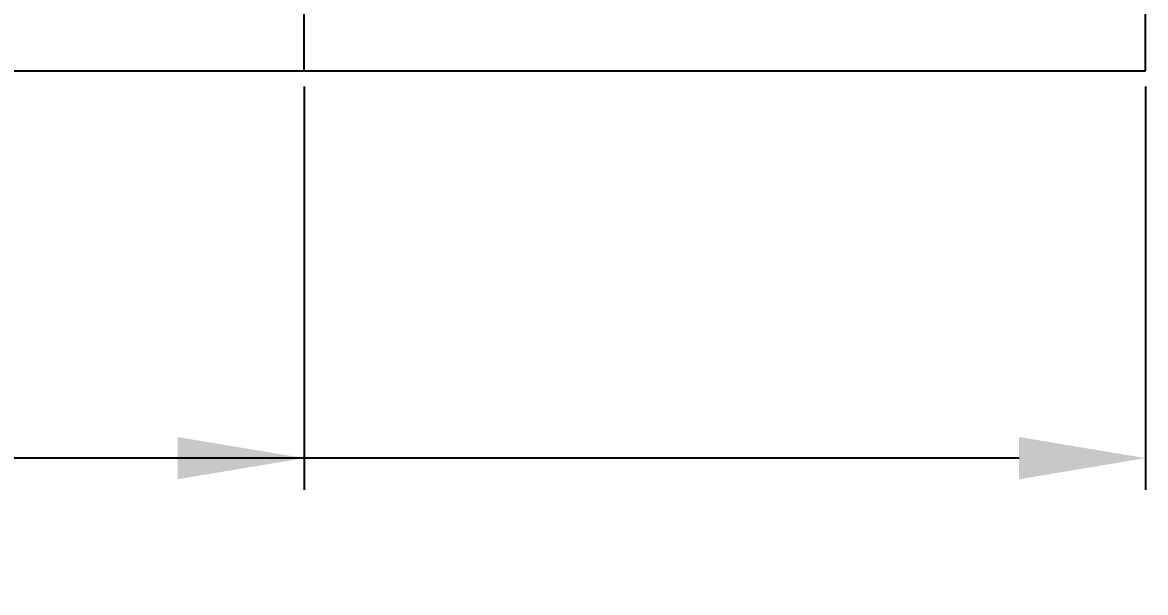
# Model space of a CAD drawing. Header units: inches. Extents: x 1687 to 2128, y 1222 to 1501.
# Drawn here: x 2049.53 to 2085.08, y 1404.9 to 1422.93 of the extents above; entities that cross this region are included whole.
import ezdxf

# ---------------------------------------------------------------- set-up
doc = ezdxf.new("R2010")
doc.units = ezdxf.units.IN
doc.header["$MEASUREMENT"] = 0
doc.header["$PDSIZE"] = -1
doc.layers.add('WATANK', color=7, linetype='Continuous')
doc.layers.add('WNOTANK', color=7, linetype='Continuous')
doc.dimstyles.new('General Dimension', dxfattribs={"dimtxt": 3.5, "dimasz": 4, "dimexe": 1, "dimexo": 0.5, "dimgap": 0.09, "dimtad": 0, "dimtih": 1, "dimtoh": 1, "dimdec": 3, "dimzin": 0, "dimdsep": 46, "dimlunit": 5, "dimtxsty": 'Standard', "dimcen": 0.09, "dimadec": 0, "dimazin": 0, "dimtfac": 1, "dimtdec": 3, "dimtofl": 0, "dimtmove": 0, "dimatfit": 3, "dimfxl": 1, "dimtolj": 1, "dimtzin": 0, "dimarcsym": 0})

# ---------------------------------------------------------------- blocks, each defined once
blk = doc.blocks.new('*D40')
at = {"layer": 'Defpoints', "color": 0, "linetype": 'Continuous'}
for p in [(1939.566, 1421.402), (2058.446, 1421.402), (2058.446, 1409.152)]:
    blk.add_point(p, dxfattribs=at)
at = {"layer": 'WNOTANK', "color": 0, "linetype": 'Continuous', "lineweight": -2}
for p, q in [((1939.566, 1420.902), (1939.566, 1408.152)), ((2058.446, 1420.902), (2058.446, 1408.152)), ((1943.566, 1409.152), (1993.666, 1409.152)), ((2054.446, 1409.152), (2004.346, 1409.152))]:
    blk.add_line(p, q, dxfattribs=at)
at = {"layer": 'WNOTANK', "color": 0, "linetype": 'Continuous'}
for points in [[(1943.566, 1409.819), (1943.566, 1408.485), (1939.566, 1409.152)], [(2054.446, 1409.819), (2054.446, 1408.485), (2058.446, 1409.152)]]:
    blk.add_solid(points, dxfattribs=at)
at = {"layer": 'WNOTANK', "color": 0, "linetype": 'Continuous', "insert": (1999.006, 1409.152), "char_height": 3.5, "attachment_point": 5}
blk.add_mtext('\\A1;118{\\H1x;\\S7/8;}', dxfattribs=at)
blk = doc.blocks.new('*D41')
at = {"layer": 'Defpoints', "color": 0, "linetype": 'Continuous'}
for p in [(1939.566, 1421.402), (2085.082, 1421.402), (2085.082, 1409.152)]:
    blk.add_point(p, dxfattribs=at)
at = {"layer": 'WATANK', "color": 0, "linetype": 'Continuous', "lineweight": -2}
for p, q in [((1939.566, 1420.902), (1939.566, 1408.152)), ((2085.082, 1420.902), (2085.082, 1408.152)), ((1943.566, 1409.152), (2006.401, 1409.152)), ((2081.082, 1409.152), (2018.247, 1409.152))]:
    blk.add_line(p, q, dxfattribs=at)
at = {"layer": 'WATANK', "color": 0, "linetype": 'Continuous'}
for points in [[(1943.566, 1409.819), (1943.566, 1408.485), (1939.566, 1409.152)], [(2081.082, 1409.819), (2081.082, 1408.485), (2085.082, 1409.152)]]:
    blk.add_solid(points, dxfattribs=at)
at = {"layer": 'WATANK', "color": 0, "linetype": 'Continuous', "insert": (2012.324, 1409.152), "char_height": 3.5, "attachment_point": 5}
blk.add_mtext('\\A1;145{\\H1x;\\S1/2;}', dxfattribs=at)

msp = doc.modelspace()

# ---------------------------------------------------------------- linework, layer by layer
at = {"color": 0, "linetype": 'Continuous'}
for p, q in [((2058.4461, 1421.4021), (2058.4461, 1440.598)), ((2058.4461, 1421.4021), (2058.4461, 1440.598)), ((1939.5656, 1421.4021), (2058.4461, 1421.4021)), ((1939.5656, 1421.4021), (2058.4461, 1421.4021))]:
    msp.add_line(p, q, dxfattribs=at)
at = {"layer": 'WATANK', "color": 0, "linetype": 'Continuous'}
for p, q in [((2085.0823, 1421.4021), (2085.0823, 1455.1521)), ((2085.0823, 1421.4021), (2085.0823, 1455.1521)), ((2058.4461, 1421.4021), (2085.0823, 1421.4021)), ((2058.4461, 1421.4021), (2085.0823, 1421.4021))]:
    msp.add_line(p, q, dxfattribs=at)

# ---------------------------------------------------------------- dimensions: what is measured, and where the dimension line sits
dim = msp.add_linear_dim(base=(2085.0823, 1409.1519), p1=(1939.5656, 1421.4021), p2=(2085.0823, 1421.4021), dimstyle='General Dimension', dxfattribs=at)
dim.commit()
dim.dimension.update_dxf_attribs({"geometry": '*D41', "text_midpoint": (2012.3239, 1409.1519), "dimtype": 160})
at = {"layer": 'WNOTANK', "color": 0, "linetype": 'Continuous'}
dim = msp.add_linear_dim(base=(2058.44608, 1409.15194), p1=(1939.56561, 1421.40215), p2=(2058.44608, 1421.40215), dimstyle='General Dimension', dxfattribs=at)
dim.commit()
dim.dimension.update_dxf_attribs({"geometry": '*D40', "text_midpoint": (1999.00584, 1409.15194)})

doc.saveas('drawing.dxf')
